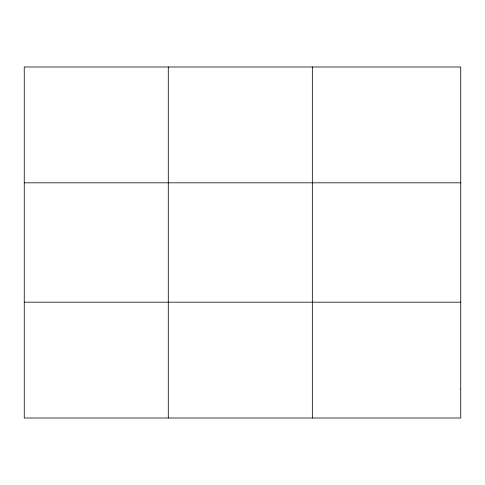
<?xml version="1.0" encoding="UTF-8"?>
<svg xmlns="http://www.w3.org/2000/svg" width="485" height="485" viewBox="0 0 485 485"><rect width="100%" height="100%" fill="white"/><g stroke="black" fill="none" stroke-linecap="round" stroke-linejoin="round"><path stroke-width="0.73" d="M168.295 66.985L168.295 418.015M312.34 66.985L312.34 418.015M24.25 182.821L460.75 182.821M24.25 302.179L460.75 302.179M460.75 389.055L460.75 418.015L24.25 418.015L24.25 66.985L460.75 66.985L460.75 389.055"/></g></svg>
